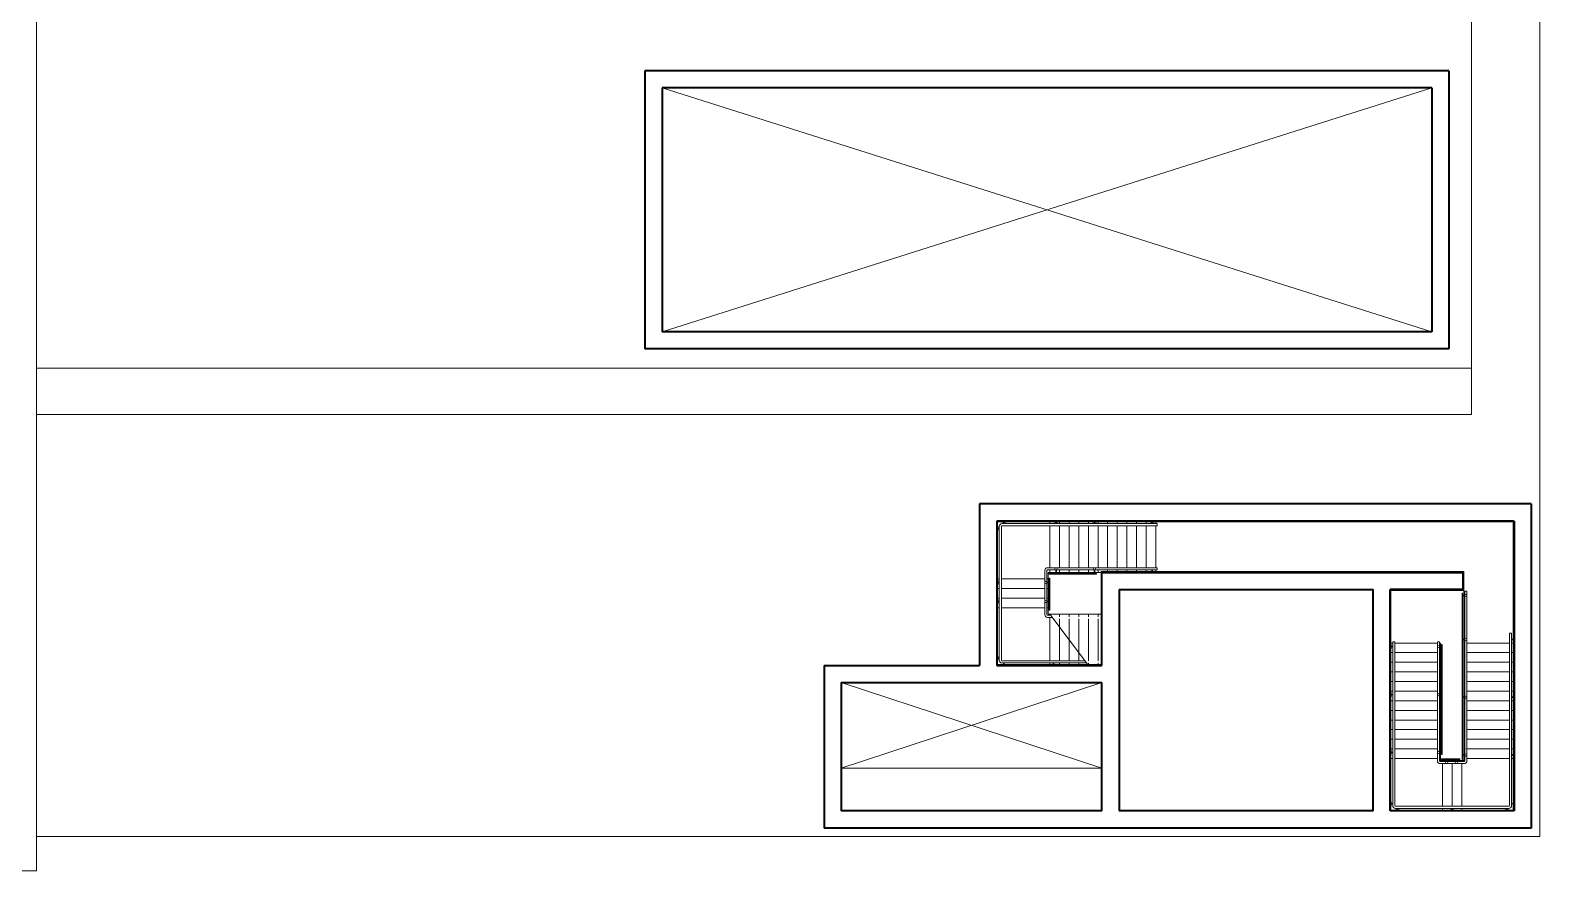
# Model space of a CAD drawing. Header units: metres. Extents: x 1807 to 3745, y 842 to 1968.
# Drawn here: x 3627.85 to 3663.15, y 1403.4 to 1423.05 of the extents above; entities that cross this region are included whole.
import ezdxf

# ---------------------------------------------------------------- set-up
doc = ezdxf.new("R2010")
doc.units = ezdxf.units.M
doc.header["$MEASUREMENT"] = 0
doc.linetypes.add('DGN2', pattern=[9.732586, 4.866293, -4.866293])
doc.layers.add('Level 1', color=7, linetype='Continuous', lineweight=0)

msp = doc.modelspace()

# ---------------------------------------------------------------- linework, layer by layer
at = {"layer": 'Level 1', "color": 7, "linetype": 'Continuous', "lineweight": 0}
for p, q in [((3628, 1439.8), (3628, 1404.2)), ((3663.15, 1439.8), (3663.15, 1404.2)), ((3661.55, 1429.935), (3661.55, 1415.15)), ((3642.625, 1421.7), (3642.625, 1416)), ((3660.625, 1421.7), (3642.625, 1421.7)), ((3642.625, 1421.7), (3660.625, 1416)), ((3660.625, 1421.7), (3642.625, 1416)), ((3660.625, 1421.7), (3660.625, 1416)), ((3642.625, 1416), (3660.625, 1416)), ((3661.55, 1415.15), (3628, 1415.15)), ((3661.55, 1414.065), (3661.55, 1415.15)), ((3661.55, 1414.065), (3628, 1414.065)), ((3651.695, 1411.575), (3651.695, 1411.515)), ((3651.695, 1411.465), (3651.695, 1410.485)), ((3651.92, 1411.575), (3651.92, 1411.515)), ((3651.92, 1411.465), (3651.92, 1410.485)), ((3652.145, 1411.575), (3652.145, 1411.515)), ((3652.145, 1411.465), (3652.145, 1410.485)), ((3652.37, 1411.575), (3652.37, 1411.515)), ((3652.37, 1411.465), (3652.37, 1410.485)), ((3652.595, 1411.575), (3652.595, 1411.515)), ((3652.595, 1411.465), (3652.595, 1410.485)), ((3652.82, 1411.575), (3652.82, 1411.515)), ((3652.82, 1411.465), (3652.82, 1410.485)), ((3653.045, 1411.575), (3653.045, 1411.515)), ((3653.045, 1411.465), (3653.045, 1410.485)), ((3653.27, 1411.575), (3653.27, 1411.515)), ((3653.27, 1411.465), (3653.27, 1410.485)), ((3653.495, 1411.575), (3653.495, 1411.515)), ((3653.495, 1411.465), (3653.495, 1410.485)), ((3653.72, 1411.575), (3653.72, 1411.515)), ((3653.72, 1411.465), (3653.72, 1410.485)), ((3653.945, 1411.575), (3653.945, 1411.515)), ((3653.945, 1411.465), (3653.945, 1410.485)), ((3654.17, 1411.575), (3654.17, 1411.515)), ((3654.17, 1411.465), (3654.17, 1410.485)), ((3651.65, 1410.375), (3652.912, 1410.375)), ((3651.65, 1410.375), (3651.65, 1409.4)), ((3651.695, 1410.435), (3651.695, 1410.375)), ((3651.92, 1410.435), (3651.92, 1410.375)), ((3652.145, 1410.435), (3652.145, 1410.375)), ((3652.37, 1410.435), (3652.37, 1410.375)), ((3652.595, 1410.435), (3652.595, 1410.375)), ((3652.82, 1410.435), (3652.82, 1410.375)), ((3652.912, 1409.4), (3652.912, 1410.395)), ((3653.045, 1410.435), (3653.045, 1410.375)), ((3653.27, 1410.435), (3653.27, 1410.375)), ((3653.495, 1410.435), (3653.495, 1410.375)), ((3653.72, 1410.435), (3653.72, 1410.375)), ((3653.945, 1410.435), (3653.945, 1410.375)), ((3654.17, 1410.435), (3654.17, 1410.375)), ((3650.51, 1410.225), (3650.45, 1410.225)), ((3650.51, 1410), (3650.45, 1410)), ((3651.575, 1410.225), (3650.56, 1410.225)), ((3651.575, 1410), (3650.56, 1410)), ((3651.65, 1410.225), (3651.625, 1410.225)), ((3651.65, 1410), (3651.625, 1410)), ((3661.35, 1409.975), (3661.37, 1409.975)), ((3661.37, 1408.725), (3661.37, 1409.975)), ((3650.51, 1409.775), (3650.45, 1409.775)), ((3650.51, 1409.55), (3650.45, 1409.55)), ((3651.575, 1409.775), (3650.56, 1409.775)), ((3651.575, 1409.55), (3650.56, 1409.55)), ((3651.65, 1409.775), (3651.625, 1409.775)), ((3651.65, 1409.55), (3651.625, 1409.55)), ((3651.695, 1409.4), (3651.695, 1409.375)), ((3651.695, 1409.4), (3652.595, 1408.2)), ((3651.695, 1409.325), (3651.695, 1408.31)), ((3651.92, 1409.1), (3651.92, 1408.31)), ((3652.145, 1408.8), (3652.145, 1408.31)), ((3652.37, 1408.5), (3652.37, 1408.31)), ((3659.71, 1408.725), (3659.67, 1408.725)), ((3659.71, 1408.5), (3659.67, 1408.5)), ((3660.755, 1408.725), (3659.76, 1408.725)), ((3660.755, 1408.5), (3659.76, 1408.5)), ((3660.83, 1408.725), (3660.805, 1408.725)), ((3660.83, 1408.5), (3660.805, 1408.5)), ((3660.83, 1408.725), (3660.83, 1405.98)), ((3661.37, 1408.725), (3661.37, 1405.98)), ((3661.395, 1408.725), (3661.37, 1408.725)), ((3661.395, 1408.5), (3661.37, 1408.5)), ((3662.44, 1408.725), (3661.445, 1408.725)), ((3662.44, 1408.5), (3661.445, 1408.5)), ((3662.53, 1408.725), (3662.49, 1408.725)), ((3662.53, 1408.5), (3662.49, 1408.5)), ((3651.695, 1408.26), (3651.695, 1408.2)), ((3651.92, 1408.26), (3651.92, 1408.2)), ((3652.145, 1408.26), (3652.145, 1408.2)), ((3652.37, 1408.26), (3652.37, 1408.2)), ((3652.595, 1408.26), (3652.595, 1408.2)), ((3652.82, 1408.26), (3652.82, 1408.2)), ((3659.71, 1408.275), (3659.67, 1408.275)), ((3660.755, 1408.275), (3659.76, 1408.275)), ((3660.83, 1408.275), (3660.805, 1408.275)), ((3661.395, 1408.275), (3661.37, 1408.275)), ((3662.44, 1408.275), (3661.445, 1408.275)), ((3662.53, 1408.275), (3662.49, 1408.275)), ((3646.812, 1407.8), (3646.812, 1405.8)), ((3646.812, 1407.8), (3652.912, 1407.8)), ((3646.813, 1405.8), (3652.912, 1407.8)), ((3652.912, 1405.8), (3646.813, 1407.8)), ((3652.912, 1407), (3652.912, 1407.8)), ((3652.912, 1405.8), (3652.912, 1407.8)), ((3659.71, 1408.05), (3659.67, 1408.05)), ((3659.71, 1407.825), (3659.67, 1407.825)), ((3660.755, 1408.05), (3659.76, 1408.05)), ((3660.755, 1407.825), (3659.76, 1407.825)), ((3660.83, 1408.05), (3660.805, 1408.05)), ((3660.83, 1407.825), (3660.805, 1407.825)), ((3661.395, 1408.05), (3661.37, 1408.05)), ((3661.395, 1407.825), (3661.37, 1407.825)), ((3662.44, 1408.05), (3661.445, 1408.05)), ((3662.44, 1407.825), (3661.445, 1407.825)), ((3662.53, 1408.05), (3662.49, 1408.05)), ((3662.53, 1407.825), (3662.49, 1407.825)), ((3659.71, 1407.6), (3659.67, 1407.6)), ((3660.755, 1407.6), (3659.76, 1407.6)), ((3660.83, 1407.6), (3660.805, 1407.6)), ((3661.395, 1407.6), (3661.37, 1407.6)), ((3662.44, 1407.6), (3661.445, 1407.6)), ((3662.53, 1407.6), (3662.49, 1407.6)), ((3659.71, 1407.375), (3659.67, 1407.375)), ((3659.71, 1407.15), (3659.67, 1407.15)), ((3660.755, 1407.375), (3659.76, 1407.375)), ((3660.755, 1407.15), (3659.76, 1407.15)), ((3660.83, 1407.375), (3660.805, 1407.375)), ((3660.83, 1407.15), (3660.805, 1407.15)), ((3661.395, 1407.375), (3661.37, 1407.375)), ((3661.395, 1407.15), (3661.37, 1407.15)), ((3662.44, 1407.375), (3661.445, 1407.375)), ((3662.44, 1407.15), (3661.445, 1407.15)), ((3662.53, 1407.375), (3662.49, 1407.375)), ((3662.53, 1407.15), (3662.49, 1407.15)), ((3659.71, 1406.925), (3659.67, 1406.925)), ((3660.755, 1406.925), (3659.76, 1406.925)), ((3660.83, 1406.925), (3660.805, 1406.925)), ((3661.395, 1406.925), (3661.37, 1406.925)), ((3662.44, 1406.925), (3661.445, 1406.925)), ((3662.53, 1406.925), (3662.49, 1406.925)), ((3659.71, 1406.7), (3659.67, 1406.7)), ((3659.71, 1406.475), (3659.67, 1406.475)), ((3660.755, 1406.7), (3659.76, 1406.7)), ((3660.755, 1406.475), (3659.76, 1406.475)), ((3660.83, 1406.7), (3660.805, 1406.7)), ((3660.83, 1406.475), (3660.805, 1406.475)), ((3661.395, 1406.7), (3661.37, 1406.7)), ((3661.395, 1406.475), (3661.37, 1406.475)), ((3662.44, 1406.7), (3661.445, 1406.7)), ((3662.44, 1406.475), (3661.445, 1406.475)), ((3662.53, 1406.7), (3662.49, 1406.7)), ((3662.53, 1406.475), (3662.49, 1406.475)), ((3659.71, 1406.25), (3659.67, 1406.25)), ((3659.71, 1406.025), (3659.67, 1406.025)), ((3660.755, 1406.25), (3659.76, 1406.25)), ((3660.755, 1406.025), (3659.76, 1406.025)), ((3660.83, 1406.25), (3660.805, 1406.25)), ((3660.83, 1406.025), (3660.805, 1406.025)), ((3661.41, 1406.25), (3661.37, 1406.25)), ((3661.395, 1406.025), (3661.37, 1406.025)), ((3662.44, 1406.25), (3661.445, 1406.25)), ((3662.44, 1406.025), (3661.445, 1406.025)), ((3662.53, 1406.25), (3662.49, 1406.25)), ((3662.53, 1406.025), (3662.49, 1406.025)), ((3652.912, 1405.8), (3646.812, 1405.8)), ((3660.83, 1405.98), (3661.37, 1405.98)), ((3660.875, 1405.955), (3660.875, 1405.98)), ((3660.875, 1404.91), (3660.875, 1405.905)), ((3661.1, 1405.955), (3661.1, 1405.98)), ((3661.1, 1404.91), (3661.1, 1405.905)), ((3661.325, 1405.98), (3661.325, 1405.955)), ((3661.325, 1405.905), (3661.325, 1404.91)), ((3660.875, 1404.82), (3660.875, 1404.86)), ((3661.05, 1404.82), (3661.055, 1404.825)), ((3661.05, 1404.82), (3661.15, 1404.82)), ((3661.145, 1404.825), (3661.055, 1404.825)), ((3661.093, 1404.86), (3661.093, 1404.825)), ((3661.1, 1404.82), (3661.1, 1404.86)), ((3661.108, 1404.86), (3661.108, 1404.825)), ((3661.15, 1404.82), (3661.145, 1404.825)), ((3661.325, 1404.86), (3661.325, 1404.82)), ((3663.15, 1404.2), (3628, 1404.2)), ((3628, 1404.2), (3628, 1403.4)), ((3628, 1403.4), (3626, 1403.4))]:
    msp.add_line(p, q, dxfattribs=at)
at = {"layer": 'Level 1', "color": 7, "linetype": 'Continuous', "lineweight": 40}
for p, q in [((3642.225, 1422.1), (3642.225, 1415.6)), ((3661.025, 1422.1), (3642.225, 1422.1)), ((3661.025, 1422.1), (3661.025, 1415.6)), ((3642.625, 1421.7), (3642.625, 1416)), ((3660.625, 1421.7), (3642.625, 1421.7)), ((3660.625, 1421.7), (3660.625, 1416)), ((3660.625, 1416), (3642.625, 1416)), ((3661.025, 1415.6), (3642.225, 1415.6)), ((3662.95, 1411.975), (3650.05, 1411.975)), ((3650.05, 1411.975), (3650.05, 1408.2)), ((3662.95, 1411.975), (3662.95, 1404.4)), ((3650.45, 1411.575), (3650.45, 1408.2)), ((3662.55, 1411.575), (3650.45, 1411.575)), ((3662.55, 1411.575), (3662.55, 1404.8)), ((3652.912, 1410.375), (3661.35, 1410.375)), ((3652.912, 1408.2), (3652.912, 1410.375)), ((3661.35, 1410.375), (3661.35, 1409.975)), ((3653.312, 1409.975), (3659.25, 1409.975)), ((3653.312, 1409.975), (3653.312, 1404.8)), ((3659.25, 1404.8), (3659.25, 1409.975)), ((3659.65, 1404.8), (3659.65, 1409.975)), ((3661.35, 1409.975), (3659.65, 1409.975)), ((3646.412, 1408.2), (3650.05, 1408.2)), ((3646.412, 1408.2), (3646.412, 1404.4)), ((3650.45, 1408.2), (3652.912, 1408.2)), ((3646.812, 1407.8), (3646.812, 1404.8)), ((3646.812, 1407.8), (3652.912, 1407.8)), ((3652.912, 1404.8), (3652.912, 1407.8)), ((3652.912, 1404.8), (3646.812, 1404.8)), ((3659.25, 1404.8), (3653.312, 1404.8)), ((3662.55, 1404.8), (3659.65, 1404.8)), ((3662.95, 1404.4), (3646.412, 1404.4))]:
    msp.add_line(p, q, dxfattribs=at)
at = {"layer": 'Level 1', "color": 7, "linetype": 'Continuous', "lineweight": 13}
for p, q in [((3650.47, 1411.555), (3650.47, 1408.22)), ((3650.47, 1411.555), (3662.53, 1411.555)), ((3650.47, 1411.355), (3650.47, 1411.455)), ((3650.47, 1411.455), (3650.475, 1411.45)), ((3650.47, 1411.355), (3650.475, 1411.36)), ((3650.475, 1411.45), (3650.475, 1411.36)), ((3650.51, 1411.412), (3650.475, 1411.412)), ((3650.51, 1411.398), (3650.475, 1411.398)), ((3650.51, 1411.45), (3650.51, 1408.325)), ((3650.56, 1411.45), (3650.56, 1408.325)), ((3650.57, 1411.555), (3650.67, 1411.555)), ((3650.57, 1411.555), (3650.575, 1411.55)), ((3650.665, 1411.55), (3650.575, 1411.55)), ((3650.575, 1411.515), (3654.2, 1411.515)), ((3650.575, 1411.465), (3654.2, 1411.465)), ((3650.612, 1411.515), (3650.612, 1411.55)), ((3650.627, 1411.515), (3650.627, 1411.55)), ((3650.67, 1411.555), (3650.665, 1411.55)), ((3651.787, 1411.555), (3651.887, 1411.555)), ((3651.787, 1411.555), (3651.792, 1411.55)), ((3651.882, 1411.55), (3651.792, 1411.55)), ((3651.83, 1411.515), (3651.83, 1411.55)), ((3651.845, 1411.515), (3651.845, 1411.55)), ((3651.887, 1411.555), (3651.882, 1411.55)), ((3652.687, 1411.555), (3652.787, 1411.555)), ((3652.687, 1411.555), (3652.692, 1411.55)), ((3652.782, 1411.55), (3652.692, 1411.55)), ((3652.73, 1411.515), (3652.73, 1411.55)), ((3652.745, 1411.515), (3652.745, 1411.55)), ((3652.787, 1411.555), (3652.782, 1411.55)), ((3654.037, 1411.555), (3654.137, 1411.555)), ((3654.037, 1411.555), (3654.042, 1411.55)), ((3654.132, 1411.55), (3654.042, 1411.55)), ((3654.08, 1411.515), (3654.08, 1411.55)), ((3654.095, 1411.515), (3654.095, 1411.55)), ((3654.137, 1411.555), (3654.132, 1411.55)), ((3654.2, 1411.515), (3654.2, 1411.465)), ((3662.53, 1411.555), (3662.53, 1404.82)), ((3651.575, 1409.39), (3651.575, 1410.42)), ((3651.625, 1409.39), (3651.625, 1410.42)), ((3651.64, 1410.485), (3654.2, 1410.485)), ((3651.64, 1410.435), (3654.2, 1410.435)), ((3651.837, 1410.35), (3651.674, 1410.35)), ((3651.674, 1410.35), (3651.674, 1410.335)), ((3651.674, 1410.335), (3651.837, 1410.335)), ((3651.689, 1410.243), (3651.674, 1410.243)), ((3651.674, 1410.243), (3651.674, 1410.142)), ((3651.689, 1410.142), (3651.689, 1410.243)), ((3651.83, 1410.435), (3651.83, 1410.35)), ((3652.737, 1410.35), (3651.837, 1410.35)), ((3651.837, 1410.335), (3651.837, 1410.35)), ((3651.837, 1410.335), (3651.837, 1410.35)), ((3651.837, 1410.335), (3652.737, 1410.335)), ((3651.845, 1410.435), (3651.845, 1410.35)), ((3652.73, 1410.435), (3652.73, 1410.35)), ((3652.737, 1410.335), (3652.737, 1410.35)), ((3652.737, 1410.35), (3652.737, 1410.335)), ((3652.787, 1410.35), (3652.737, 1410.35)), ((3652.737, 1410.335), (3652.787, 1410.335)), ((3652.745, 1410.435), (3652.745, 1410.35)), ((3652.787, 1410.335), (3652.787, 1410.35)), ((3652.892, 1408.22), (3652.892, 1410.395)), ((3652.892, 1410.395), (3661.37, 1410.395)), ((3654.037, 1410.395), (3654.042, 1410.4)), ((3654.037, 1410.395), (3654.137, 1410.395)), ((3654.132, 1410.4), (3654.042, 1410.4)), ((3654.08, 1410.435), (3654.08, 1410.4)), ((3654.095, 1410.435), (3654.095, 1410.4)), ((3654.137, 1410.395), (3654.132, 1410.4)), ((3654.2, 1410.485), (3654.2, 1410.435)), ((3661.37, 1410.395), (3661.37, 1409.955)), ((3650.47, 1410.193), (3650.47, 1410.092)), ((3650.47, 1410.193), (3650.475, 1410.188)), ((3650.47, 1410.092), (3650.475, 1410.098)), ((3650.475, 1410.098), (3650.475, 1410.188)), ((3650.51, 1410.15), (3650.475, 1410.15)), ((3650.51, 1410.135), (3650.475, 1410.135)), ((3651.625, 1410.15), (3651.674, 1410.15)), ((3651.625, 1410.135), (3651.674, 1410.135)), ((3651.674, 1410.142), (3651.689, 1410.142)), ((3651.674, 1410.142), (3651.689, 1410.142)), ((3651.674, 1409.693), (3651.674, 1410.142)), ((3651.689, 1410.142), (3651.689, 1409.693)), ((3659.67, 1409.955), (3661.37, 1409.955)), ((3659.67, 1404.82), (3659.67, 1409.955)), ((3661.331, 1409.838), (3661.331, 1409.888)), ((3661.331, 1409.888), (3661.345, 1409.888)), ((3661.345, 1409.888), (3661.345, 1409.838)), ((3661.395, 1405.97), (3661.395, 1409.938)), ((3661.395, 1409.938), (3661.445, 1409.938)), ((3661.445, 1405.97), (3661.445, 1409.938)), ((3650.47, 1409.743), (3650.47, 1409.642)), ((3650.47, 1409.743), (3650.475, 1409.737)), ((3650.47, 1409.642), (3650.475, 1409.648)), ((3650.475, 1409.648), (3650.475, 1409.737)), ((3650.51, 1409.7), (3650.475, 1409.7)), ((3650.51, 1409.685), (3650.475, 1409.685)), ((3651.625, 1409.7), (3651.674, 1409.7)), ((3651.625, 1409.685), (3651.674, 1409.685)), ((3651.674, 1409.693), (3651.689, 1409.693)), ((3651.674, 1409.493), (3651.674, 1409.693)), ((3651.689, 1409.693), (3651.674, 1409.693)), ((3651.689, 1409.693), (3651.689, 1409.493)), ((3661.331, 1409.838), (3661.331, 1406.005)), ((3661.331, 1409.838), (3661.345, 1409.838)), ((3661.345, 1409.838), (3661.331, 1409.838)), ((3661.395, 1409.845), (3661.345, 1409.845)), ((3661.345, 1406.005), (3661.345, 1409.838)), ((3661.395, 1409.83), (3661.345, 1409.83)), ((3651.64, 1409.375), (3651.714, 1409.375)), ((3651.64, 1409.325), (3651.751, 1409.325)), ((3651.689, 1409.493), (3651.674, 1409.493)), ((3662.44, 1408.957), (3662.44, 1404.925)), ((3662.44, 1408.957), (3662.49, 1408.957)), ((3662.49, 1408.957), (3662.49, 1404.925)), ((3662.53, 1408.858), (3662.525, 1408.852)), ((3662.525, 1408.763), (3662.525, 1408.852)), ((3662.53, 1408.858), (3662.53, 1408.757)), ((3659.67, 1408.693), (3659.67, 1408.592)), ((3659.67, 1408.693), (3659.675, 1408.688)), ((3659.67, 1408.592), (3659.675, 1408.598)), ((3659.675, 1408.598), (3659.675, 1408.688)), ((3659.71, 1408.65), (3659.675, 1408.65)), ((3659.71, 1408.635), (3659.675, 1408.635)), ((3659.71, 1408.755), (3659.76, 1408.755)), ((3659.71, 1408.755), (3659.71, 1404.925)), ((3659.76, 1408.755), (3659.76, 1404.925)), ((3660.755, 1408.755), (3660.805, 1408.755)), ((3660.755, 1408.755), (3660.755, 1405.97)), ((3660.805, 1408.755), (3660.805, 1405.97)), ((3660.805, 1408.65), (3660.854, 1408.65)), ((3660.805, 1408.635), (3660.854, 1408.635)), ((3660.87, 1408.693), (3660.854, 1408.693)), ((3660.854, 1408.693), (3660.854, 1408.642)), ((3660.87, 1408.642), (3660.854, 1408.642)), ((3660.854, 1408.642), (3660.854, 1407.284)), ((3660.854, 1408.642), (3660.87, 1408.642)), ((3660.87, 1408.642), (3660.87, 1408.693)), ((3660.87, 1407.293), (3660.87, 1408.642)), ((3661.395, 1408.815), (3661.345, 1408.815)), ((3661.395, 1408.8), (3661.345, 1408.8)), ((3662.49, 1408.815), (3662.525, 1408.815)), ((3662.49, 1408.8), (3662.525, 1408.8)), ((3662.53, 1408.757), (3662.525, 1408.763)), ((3650.47, 1408.42), (3650.47, 1408.32)), ((3650.47, 1408.42), (3650.475, 1408.415)), ((3650.47, 1408.32), (3650.475, 1408.325)), ((3652.892, 1408.22), (3650.47, 1408.22)), ((3650.475, 1408.325), (3650.475, 1408.415)), ((3650.51, 1408.378), (3650.475, 1408.378)), ((3650.51, 1408.362), (3650.475, 1408.362)), ((3650.57, 1408.22), (3650.575, 1408.225)), ((3650.57, 1408.22), (3650.67, 1408.22)), ((3650.575, 1408.31), (3652.512, 1408.31)), ((3650.575, 1408.26), (3652.55, 1408.26)), ((3650.665, 1408.225), (3650.575, 1408.225)), ((3650.612, 1408.26), (3650.612, 1408.225)), ((3650.627, 1408.26), (3650.627, 1408.225)), ((3650.67, 1408.22), (3650.665, 1408.225)), ((3651.727, 1408.22), (3651.732, 1408.225)), ((3651.727, 1408.22), (3651.827, 1408.22)), ((3651.822, 1408.225), (3651.732, 1408.225)), ((3651.77, 1408.26), (3651.77, 1408.225)), ((3651.785, 1408.26), (3651.785, 1408.225)), ((3651.827, 1408.22), (3651.822, 1408.225)), ((3659.67, 1407.568), (3659.67, 1407.467)), ((3659.67, 1407.568), (3659.675, 1407.562)), ((3659.67, 1407.467), (3659.675, 1407.473)), ((3659.675, 1407.473), (3659.675, 1407.562)), ((3659.71, 1407.525), (3659.675, 1407.525)), ((3659.71, 1407.51), (3659.675, 1407.51)), ((3660.805, 1407.525), (3660.854, 1407.525)), ((3660.805, 1407.51), (3660.854, 1407.51)), ((3661.395, 1407.465), (3661.345, 1407.465)), ((3661.395, 1407.45), (3661.345, 1407.45)), ((3662.49, 1407.465), (3662.525, 1407.465)), ((3662.49, 1407.45), (3662.525, 1407.45)), ((3662.53, 1407.507), (3662.525, 1407.503)), ((3662.525, 1407.412), (3662.525, 1407.503)), ((3662.53, 1407.507), (3662.53, 1407.408)), ((3660.854, 1406.12), (3660.854, 1407.284)), ((3660.87, 1407.293), (3660.87, 1406.12)), ((3662.53, 1407.408), (3662.525, 1407.412)), ((3659.67, 1406.217), (3659.67, 1406.118)), ((3659.67, 1406.217), (3659.675, 1406.213)), ((3659.67, 1406.118), (3659.675, 1406.122)), ((3659.675, 1406.122), (3659.675, 1406.213)), ((3659.71, 1406.175), (3659.675, 1406.175)), ((3659.71, 1406.16), (3659.675, 1406.16)), ((3660.805, 1406.175), (3660.854, 1406.175)), ((3660.805, 1406.16), (3660.854, 1406.16)), ((3660.87, 1406.12), (3660.854, 1406.12)), ((3661.28, 1406.02), (3660.854, 1406.02)), ((3660.854, 1406.02), (3660.854, 1406.005)), ((3660.854, 1406.005), (3661.28, 1406.005)), ((3660.965, 1405.955), (3660.965, 1406.005)), ((3660.98, 1405.955), (3660.98, 1406.005)), ((3661.19, 1405.955), (3661.19, 1406.005)), ((3661.205, 1405.955), (3661.205, 1406.005)), ((3661.28, 1406.005), (3661.28, 1406.02)), ((3661.331, 1406.005), (3661.345, 1406.005)), ((3661.395, 1406.115), (3661.345, 1406.115)), ((3661.395, 1406.1), (3661.345, 1406.1)), ((3662.49, 1406.115), (3662.525, 1406.115)), ((3662.49, 1406.1), (3662.525, 1406.1)), ((3662.53, 1406.158), (3662.525, 1406.152)), ((3662.525, 1406.062), (3662.525, 1406.152)), ((3662.53, 1406.057), (3662.525, 1406.062)), ((3662.53, 1406.158), (3662.53, 1406.057)), ((3660.82, 1405.955), (3661.38, 1405.955)), ((3660.82, 1405.905), (3661.38, 1405.905)), ((3660.89, 1405.905), (3661.1, 1405.905)), ((3659.67, 1405.02), (3659.67, 1404.92)), ((3659.67, 1405.02), (3659.675, 1405.015)), ((3659.675, 1404.925), (3659.675, 1405.015)), ((3659.71, 1404.977), (3659.675, 1404.977)), ((3659.71, 1404.963), (3659.675, 1404.963)), ((3662.49, 1404.977), (3662.525, 1404.977)), ((3662.49, 1404.963), (3662.525, 1404.963)), ((3662.53, 1405.02), (3662.525, 1405.015)), ((3662.525, 1404.925), (3662.525, 1405.015)), ((3662.53, 1405.02), (3662.53, 1404.92)), ((3659.67, 1404.92), (3659.675, 1404.925)), ((3662.53, 1404.82), (3659.67, 1404.82)), ((3659.77, 1404.82), (3659.775, 1404.825)), ((3659.77, 1404.82), (3659.87, 1404.82)), ((3659.775, 1404.91), (3662.425, 1404.91)), ((3659.775, 1404.86), (3662.425, 1404.86)), ((3659.865, 1404.825), (3659.775, 1404.825)), ((3659.812, 1404.86), (3659.812, 1404.825)), ((3659.827, 1404.86), (3659.827, 1404.825)), ((3659.87, 1404.82), (3659.865, 1404.825)), ((3662.33, 1404.82), (3662.335, 1404.825)), ((3662.43, 1404.82), (3662.33, 1404.82)), ((3662.335, 1404.825), (3662.425, 1404.825)), ((3662.372, 1404.86), (3662.372, 1404.825)), ((3662.387, 1404.86), (3662.387, 1404.825)), ((3662.43, 1404.82), (3662.425, 1404.825)), ((3662.53, 1404.92), (3662.525, 1404.925))]:
    msp.add_line(p, q, dxfattribs=at)
at = {"layer": 'Level 1', "color": 7, "linetype": 'DGN2', "lineweight": 0}
for p, q in [((3651.65, 1409.4), (3652.912, 1409.4)), ((3651.92, 1409.4), (3651.92, 1409.34)), ((3651.92, 1409.29), (3651.92, 1409.1)), ((3652.145, 1409.4), (3652.145, 1409.34)), ((3652.145, 1409.29), (3652.145, 1408.8)), ((3652.37, 1409.4), (3652.37, 1409.34)), ((3652.37, 1409.29), (3652.37, 1408.5)), ((3652.595, 1409.4), (3652.595, 1409.34)), ((3652.595, 1409.29), (3652.595, 1408.31)), ((3652.82, 1409.4), (3652.82, 1409.34)), ((3652.82, 1409.29), (3652.82, 1408.31))]:
    msp.add_line(p, q, dxfattribs=at)
at = {"layer": 'Level 1', "color": 7, "linetype": 'DGN2', "lineweight": 13}
msp.add_line((3652.912, 1409.4), (3652.912, 1408.2), dxfattribs=at)
at = {"layer": 'Level 1', "color": 7, "linetype": 'Continuous', "lineweight": 13}
for centre in [(3651.837, 1410.46), (3652.737, 1410.46), (3651.6, 1410.142), (3651.6, 1409.693), (3661.42, 1409.838), (3661.42, 1408.807), (3660.78, 1408.642), (3660.78, 1407.517), (3661.42, 1407.457), (3660.78, 1406.168), (3661.42, 1406.108), (3660.972, 1405.93), (3661.198, 1405.93)]:
    msp.add_circle(centre, 0.025, dxfattribs=at)
for centre, radius, start, end in [((3650.575, 1411.45), 0.065, 90, 180), ((3650.575, 1411.45), 0.015, 90, 180), ((3651.64, 1410.42), 0.065, 90, 180), ((3651.64, 1410.42), 0.015, 90, 180), ((3651.64, 1409.39), 0.065, 180, 270), ((3651.64, 1409.39), 0.015, 180, 270), ((3650.575, 1408.325), 0.065, 180, 270), ((3650.575, 1408.325), 0.015, 180, 270), ((3660.82, 1405.97), 0.065, 180, 270), ((3660.82, 1405.97), 0.015, 180, 270), ((3661.38, 1405.97), 0.015, 270, 0), ((3661.38, 1405.97), 0.065, 270, 0), ((3659.775, 1404.925), 0.065, 180, 270), ((3659.775, 1404.925), 0.015, 180, 270), ((3662.425, 1404.925), 0.015, 270, 0), ((3662.425, 1404.925), 0.065, 270, 0)]:
    msp.add_arc(centre, radius, start, end, dxfattribs=at)

doc.saveas('drawing.dxf')
